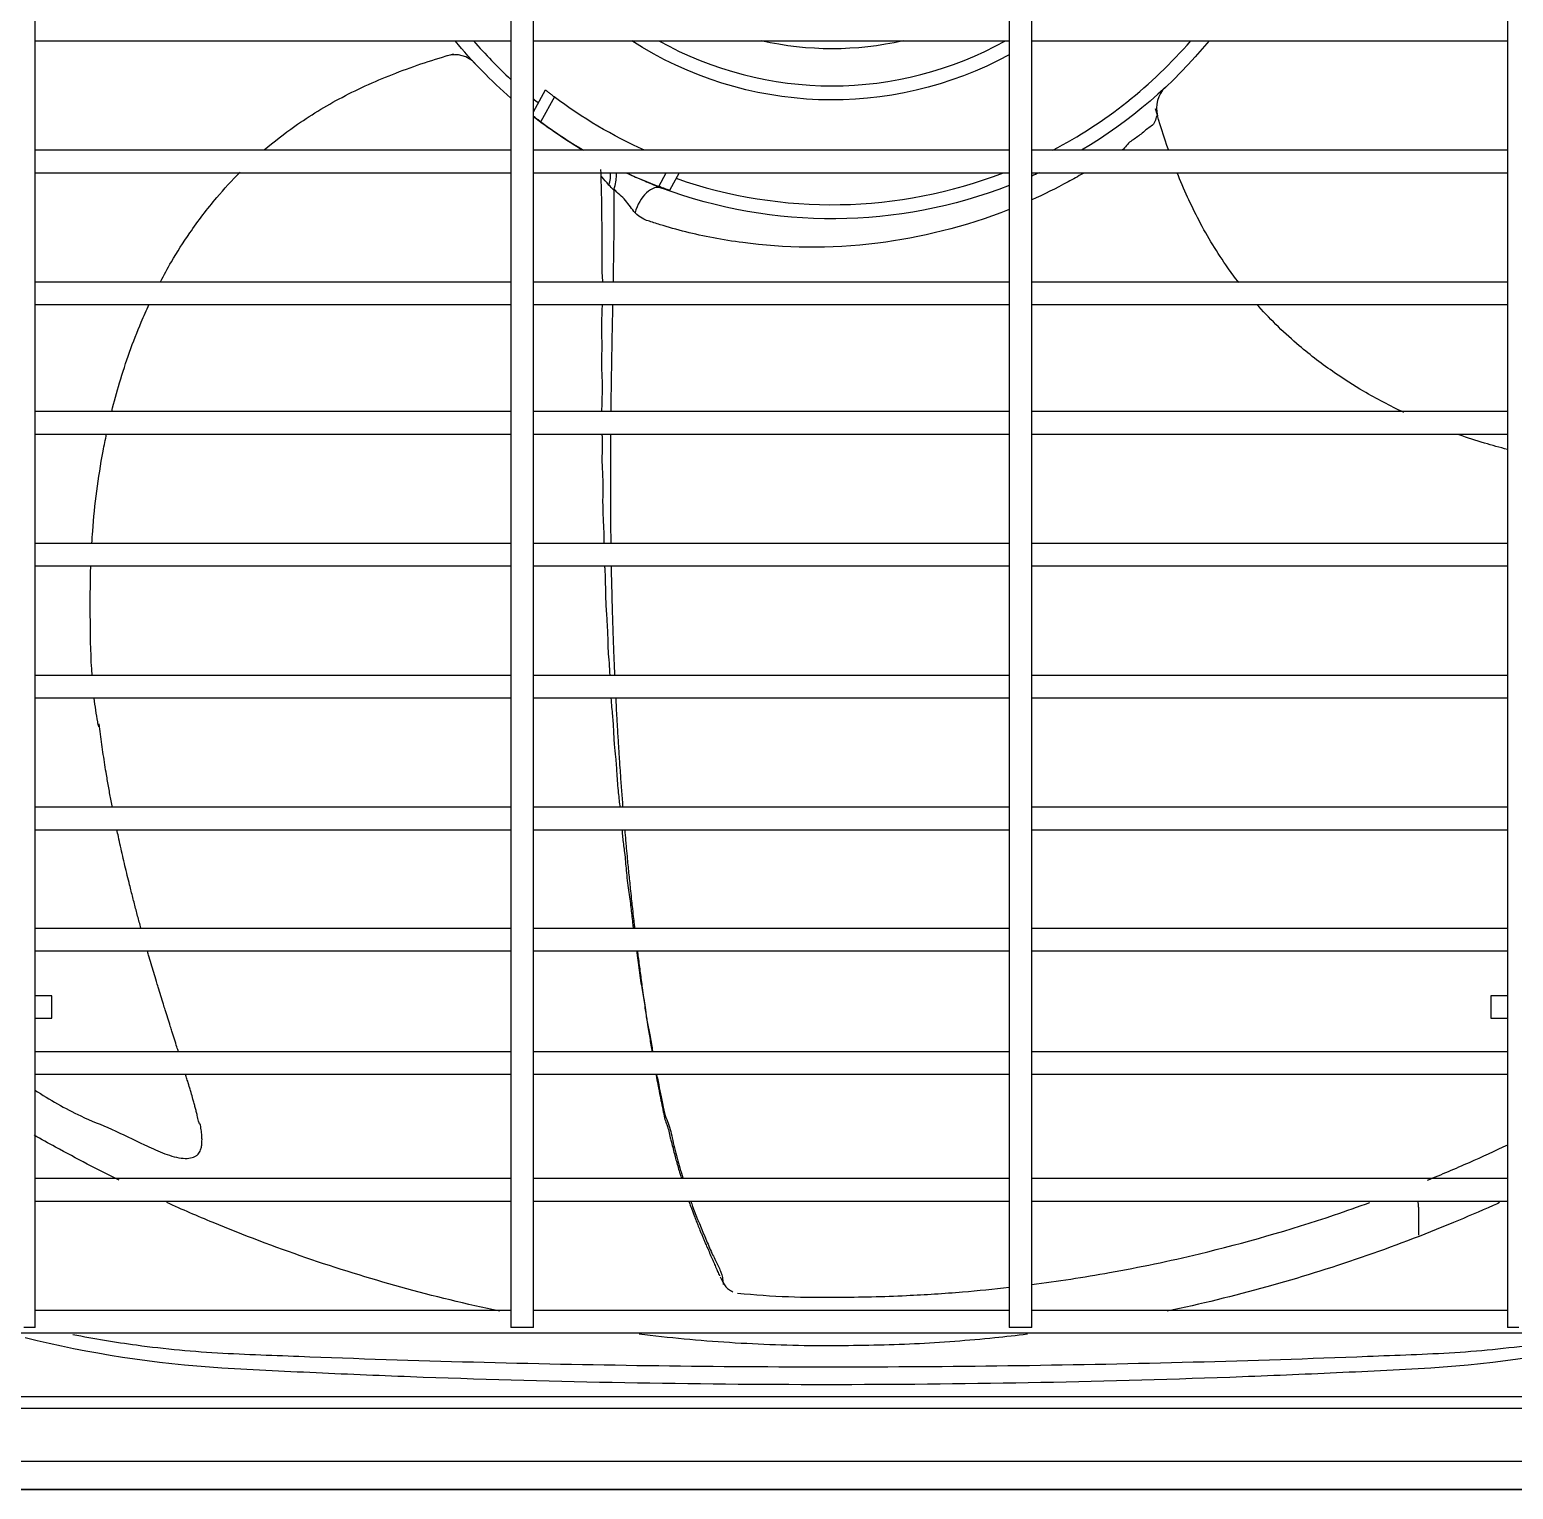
# Model space of a CAD drawing. Extents: x 58467 to 79089, y -33726 to -17391.
# Drawn here: x 72355.18 to 72381.62, y -19215.78 to -19189.78 of the extents above; entities that cross this region are included whole.
import ezdxf

# ---------------------------------------------------------------- set-up
doc = ezdxf.new("R2010")
doc.units = 0
doc.header["$LTSCALE"] = 100

# ---------------------------------------------------------------- blocks, each defined once
blk = doc.blocks.new('ZSGT')
at = {"color": 3}
for p, q in [((40415.391, -24624.037, -3.539), (40415.391, -24505.674, -3.539)), ((40423.869, -24505.674, -3.539), (40423.869, -24624.037, -3.539)), ((40424.269, -24624.037, -3.539), (40424.269, -24505.674, -3.539)), ((40432.748, -24505.674, -3.539), (40432.748, -24624.037, -3.539)), ((40433.148, -24624.037, -3.539), (40433.148, -24505.674, -3.539)), ((40441.627, -24505.674, -3.539), (40441.627, -24624.037, -3.539)), ((40415.391, -24601.117, -3.539), (40423.87, -24601.117, -3.539)), ((40424.27, -24601.117, -3.539), (40432.748, -24601.117, -3.539)), ((40433.148, -24601.117, -3.539), (40441.626, -24601.117, -3.539)), ((40423.233, -24601.523, -3.539), (40423.215, -24601.504, -3.539)), ((40424.269, -24602.38, -3.539), (40424.483, -24601.99, -3.539)), ((40435.519, -24601.955, -3.539), (40435.508, -24601.965, -3.539)), ((40424.643, -24602.114, -3.539), (40424.4, -24602.557, -3.539)), ((40423.87, -24603.066, -3.539), (40415.391, -24603.066, -3.539)), ((40432.748, -24603.066, -3.539), (40424.27, -24603.066, -3.539)), ((40441.626, -24603.066, -3.539), (40433.148, -24603.066, -3.539)), ((40415.391, -24603.466, -3.539), (40423.87, -24603.466, -3.539)), ((40424.27, -24603.466, -3.539), (40432.748, -24603.466, -3.539)), ((40426.504, -24603.712, -3.539), (40426.638, -24603.466, -3.539)), ((40426.867, -24603.466, -3.539), (40426.694, -24603.781, -3.539)), ((40433.148, -24603.466, -3.539), (40441.626, -24603.466, -3.539)), ((40423.87, -24605.416, -3.539), (40415.391, -24605.416, -3.539)), ((40432.748, -24605.416, -3.539), (40424.27, -24605.416, -3.539)), ((40427.594, -24605.412, -3.539), (40427.593, -24605.416, -3.539)), ((40427.594, -24605.412, -3.539), (40427.593, -24605.416, -3.539)), ((40441.626, -24605.416, -3.539), (40433.148, -24605.416, -3.539)), ((40415.391, -24605.816, -3.539), (40423.87, -24605.816, -3.539)), ((40424.27, -24605.816, -3.539), (40432.748, -24605.816, -3.539)), ((40433.148, -24605.816, -3.539), (40441.626, -24605.816, -3.539)), ((40423.87, -24607.723, -3.539), (40415.391, -24607.723, -3.539)), ((40432.748, -24607.723, -3.539), (40424.27, -24607.723, -3.539)), ((40441.626, -24607.723, -3.539), (40433.148, -24607.723, -3.539)), ((40415.391, -24608.123, -3.539), (40423.87, -24608.123, -3.539)), ((40424.27, -24608.123, -3.539), (40432.748, -24608.123, -3.539)), ((40433.148, -24608.123, -3.539), (40441.626, -24608.123, -3.539)), ((40423.87, -24610.072, -3.539), (40415.391, -24610.072, -3.539)), ((40432.748, -24610.072, -3.539), (40424.27, -24610.072, -3.539)), ((40441.626, -24610.072, -3.539), (40433.148, -24610.072, -3.539)), ((40415.391, -24610.472, -3.539), (40423.87, -24610.472, -3.539)), ((40424.27, -24610.472, -3.539), (40432.748, -24610.472, -3.539)), ((40433.148, -24610.472, -3.539), (40441.626, -24610.472, -3.539)), ((40423.87, -24612.422, -3.539), (40415.391, -24612.422, -3.539)), ((40432.748, -24612.422, -3.539), (40424.27, -24612.422, -3.539)), ((40441.626, -24612.422, -3.539), (40433.148, -24612.422, -3.539)), ((40415.391, -24612.822, -3.539), (40423.87, -24612.822, -3.539)), ((40424.27, -24612.822, -3.539), (40432.748, -24612.822, -3.539)), ((40433.148, -24612.822, -3.539), (40441.626, -24612.822, -3.539)), ((40423.87, -24614.772, -3.539), (40415.391, -24614.772, -3.539)), ((40432.748, -24614.772, -3.539), (40424.27, -24614.772, -3.539)), ((40441.626, -24614.772, -3.539), (40433.148, -24614.772, -3.539)), ((40415.391, -24615.171, -3.539), (40423.87, -24615.171, -3.539)), ((40424.27, -24615.171, -3.539), (40432.748, -24615.171, -3.539)), ((40433.148, -24615.171, -3.539), (40441.626, -24615.171, -3.539)), ((40423.87, -24616.928, -3.539), (40415.391, -24616.928, -3.539)), ((40432.748, -24616.928, -3.539), (40424.27, -24616.928, -3.539)), ((40441.626, -24616.928, -3.539), (40433.148, -24616.928, -3.539)), ((40415.391, -24617.328, -3.539), (40423.87, -24617.328, -3.539)), ((40424.27, -24617.328, -3.539), (40432.748, -24617.328, -3.539)), ((40433.148, -24617.328, -3.539), (40441.626, -24617.328, -3.539)), ((40415.691, -24618.128, -3.539), (40415.391, -24618.128, -3.539)), ((40415.691, -24618.528, -3.539), (40415.691, -24618.128, -3.539)), ((40441.627, -24618.128, -3.539), (40441.327, -24618.128, -3.539)), ((40415.391, -24618.528, -3.539), (40415.691, -24618.528, -3.539)), ((40441.327, -24618.528, -3.539), (40441.627, -24618.528, -3.539)), ((40423.87, -24619.128, -3.539), (40415.391, -24619.128, -3.539)), ((40432.748, -24619.128, -3.539), (40424.27, -24619.128, -3.539)), ((40441.626, -24619.128, -3.539), (40433.148, -24619.128, -3.539)), ((40415.391, -24619.528, -3.539), (40423.87, -24619.528, -3.539)), ((40424.27, -24619.528, -3.539), (40432.748, -24619.528, -3.539)), ((40433.148, -24619.528, -3.539), (40441.626, -24619.528, -3.539)), ((40423.87, -24621.387, -3.539), (40415.391, -24621.387, -3.539)), ((40432.748, -24621.387, -3.539), (40424.269, -24621.387, -3.539)), ((40441.627, -24621.387, -3.539), (40433.147, -24621.387, -3.539)), ((40415.391, -24621.787, -3.539), (40423.87, -24621.787, -3.539)), ((40424.269, -24621.787, -3.539), (40432.748, -24621.787, -3.539)), ((40433.147, -24621.787, -3.539), (40441.627, -24621.787, -3.539)), ((40440.041, -24621.893, -3.539), (40440.041, -24622.392, -3.539)), ((40423.87, -24623.736, -3.539), (40415.391, -24623.736, -3.539)), ((40432.748, -24623.736, -3.539), (40424.269, -24623.736, -3.539)), ((40441.627, -24623.736, -3.539), (40433.147, -24623.736, -3.539)), ((40405.812, -24624.136, -3.539), (40451.205, -24624.136, -3.539)), ((40415.391, -24624.037, -3.539), (40415.191, -24624.037, -3.539)), ((40424.069, -24624.037, -3.539), (40423.869, -24624.037, -3.539)), ((40424.269, -24624.037, -3.539), (40424.069, -24624.037, -3.539)), ((40432.948, -24624.037, -3.539), (40432.748, -24624.037, -3.539)), ((40433.148, -24624.037, -3.539), (40432.948, -24624.037, -3.539)), ((40441.827, -24624.037, -3.539), (40441.627, -24624.037, -3.539)), ((40404.069, -24625.27, -3.539), (40452.884, -24625.27, -3.539)), ((40453.036, -24625.482, -3.539), (40403.981, -24625.482, -3.539)), ((40391.42, -24626.422, -3.539), (40459.472, -24626.422, -3.539)), ((40459.472, -24626.922, -3.539), (40391.42, -24626.922, -3.539)), ((40391.467, -24626.922, -3.539), (40459.472, -24626.922, -3.539)), ((40391.467, -24626.922, -3.539), (40459.472, -24626.922, -3.539))]:
    blk.add_line(p, q, dxfattribs=at)
at = {"color": 3, "extrusion": (0, 0, -1)}
for radius, start, end in [(8.699, 311.1398, 320.5364), (6.582, 241.3463, 302.8556), (5.671, 257.13, 282.8588), (8.699, 219.4651, 239.2876), (8.191, 294.0687, 307.1733), (8.699, 300.7139, 307.7283), (8.699, 244.9195, 245.8727), (8.699, 248.7281, 290.4357)]:
    blk.add_arc((-40429.592, -24595.588, 3.539), radius, start, end, dxfattribs=at)
at = {"color": 3}
for centre, radius, start, end in [((40429.592, -24595.588, -3.539), 8.449, 220.8737, 227.3624), ((40429.592, -24595.588, -3.539), 6.332, 240.8231, 299.1769), ((40429.592, -24595.588, -3.539), 8.449, 297.7268, 319.1255), ((40429.592, -24595.588, -3.539), 8.449, 230.9474, 231.7132), ((40429.592, -24595.588, -3.539), 8.691, 233.3149, 239.3716), ((40429.592, -24595.588, -3.539), 8.691, 245.0266, 249.1851), ((40429.592, -24595.588, -3.539), 8.449, 250.7868, 291.1705), ((40439.541, -24621.893, -3.539), 0.5, 0, 12.3062)]:
    blk.add_arc(centre, radius, start, end, dxfattribs=at)
at = {"color": 3, "extrusion": (-5.64183e-06, 6.04419e-06, 1)}
blk.add_arc((40422.869, -24601.865, -3.914), 0.5, 43.0877, 106.4734, dxfattribs=at)
at = {"color": 3, "extrusion": (-5.39034e-06, -5.03151e-06, 1)}
blk.add_arc((40435.87, -24602.311, -3.635), 0.5, 133.0877, 196.4677, dxfattribs=at)
at = {"color": 3}
for centre, major_axis, ratio, start_param, end_param in [((40425.321, -24603.734, -3.539), (-0.232, -0.443), 0.512974, 1.938544, 2.458256), ((40426.381, -24604.207, -3.539), (0.175, 0.468), 0.588101, 0, 1.726902)]:
    blk.add_ellipse(centre, major_axis=major_axis, ratio=ratio, start_param=start_param, end_param=end_param, dxfattribs=at)
for points, knots in [([(40419.475, -24603.06, -3.539), (40419.649, -24602.911, -3.539), (40420.09, -24602.569, -3.539), (40420.868, -24602.096, -3.539), (40421.823, -24601.672, -3.539), (40422.499, -24601.446, -3.539), (40422.85, -24601.349, -3.539)], [0, 0, 0, 0, 0.182173, 0.442327, 0.718068, 1, 1, 1, 1]), ([(40424.483, -24601.99, -3.539), (40424.483, -24601.99, -3.539), (40424.486, -24601.992, -3.539), (40424.498, -24602.001, -3.539), (40424.507, -24602.008, -3.539), (40424.528, -24602.025, -3.539), (40424.542, -24602.036, -3.539), (40424.572, -24602.059, -3.539), (40424.589, -24602.072, -3.539), (40424.618, -24602.095, -3.539), (40424.631, -24602.105, -3.539), (40424.643, -24602.114, -3.539)], [0, 0, 0, 0, 0.211356, 0.211356, 0.422617, 0.422617, 0.635365, 0.635365, 0.851032, 0.851032, 1, 1, 1, 1]), ([(40424.4, -24602.557, -3.539), (40424.382, -24602.544, -3.539), (40424.363, -24602.53, -3.539), (40424.329, -24602.504, -3.539), (40424.313, -24602.491, -3.539), (40424.287, -24602.472, -3.539), (40424.277, -24602.464, -3.539), (40424.268, -24602.457, -3.539)], [0, 0, 0, 0, 0.355398, 0.355398, 0.710856, 0.710856, 1, 1, 1, 1]), ([(40435.384, -24602.447, -3.539), (40435.381, -24602.447, -3.539), (40435.378, -24602.451, -3.539), (40435.37, -24602.471, -3.539), (40435.366, -24602.487, -3.539), (40435.351, -24602.537, -3.539), (40435.339, -24602.572, -3.539), (40435.296, -24602.632, -3.539), (40435.263, -24602.646, -3.539), (40435.207, -24602.684, -3.539), (40435.181, -24602.705, -3.539), (40435.105, -24602.774, -3.539), (40435.05, -24602.815, -3.539), (40434.967, -24602.872, -3.539), (40434.938, -24602.888, -3.539), (40434.885, -24602.928, -3.539), (40434.862, -24602.954, -3.539), (40434.815, -24603.011, -3.539), (40434.789, -24603.039, -3.539), (40434.762, -24603.065, -3.539)], [0, 0, 0, 0, 0.041274, 0.041274, 0.097669, 0.097669, 0.210461, 0.210461, 0.323252, 0.323252, 0.436043, 0.436043, 0.661626, 0.661626, 0.774417, 0.774417, 0.887208, 0.887208, 1, 1, 1, 1]), ([(40425.466, -24603.409, -3.539), (40425.473, -24603.604, -3.539), (40425.484, -24604.001, -3.539), (40425.487, -24604.423, -3.539), (40425.488, -24604.708, -3.539), (40425.487, -24604.831, -3.539), (40425.489, -24604.962, -3.539), (40425.486, -24605.071, -3.539), (40425.487, -24605.172, -3.539), (40425.492, -24605.288, -3.539), (40425.498, -24605.366, -3.539), (40425.501, -24605.418, -3.539)], [0, 0, 0, 0, 0.286213, 0.579725, 0.615099, 0.700692, 0.766378, 0.829652, 0.869632, 0.911891, 1, 1, 1, 1]), ([(40417.624, -24605.409, -3.539), (40417.687, -24605.289, -3.539), (40417.851, -24604.994, -3.539), (40418.174, -24604.486, -3.539), (40418.582, -24603.949, -3.539), (40418.901, -24603.602, -3.539), (40419.047, -24603.456, -3.539)], [0, 0, 0, 0, 0.167806, 0.420315, 0.746772, 1, 1, 1, 1]), ([(40425.616, -24603.686, -3.539), (40425.57, -24603.635, -3.539), (40425.525, -24603.584, -3.539), (40425.482, -24603.528, -3.539), (40425.472, -24603.518, -3.539), (40425.47, -24603.521, -3.539)], [0, 0, 0, 0, 0.677972, 0.677972, 1, 1, 1, 1]), ([(40425.706, -24603.762, -3.539), (40425.735, -24603.672, -3.539), (40425.75, -24603.586, -3.539), (40425.75, -24603.497, -3.539), (40425.749, -24603.479, -3.539), (40425.747, -24603.463, -3.539)], [0, 0, 0, 0, 0.78393, 0.78393, 1, 1, 1, 1]), ([(40425.92, -24603.467, -3.539), (40425.966, -24603.488, -3.539), (40426.012, -24603.508, -3.539), (40426.145, -24603.567, -3.539), (40426.231, -24603.605, -3.539), (40426.397, -24603.676, -3.539), (40426.476, -24603.71, -3.539), (40426.555, -24603.739, -3.539)], [0, 0, 0, 0, 0.218967, 0.218967, 0.624953, 0.624953, 1, 1, 1, 1]), ([(40434.063, -24603.479, -3.539), (40433.974, -24603.532, -3.539), (40433.884, -24603.581, -3.539), (40433.58, -24603.747, -3.539), (40433.364, -24603.854, -3.539), (40433.149, -24603.951, -3.539)], [0, 0, 0, 0, 0.29522, 0.29522, 1, 1, 1, 1]), ([(40436.836, -24605.424, -3.539), (40436.77, -24605.338, -3.539), (40436.511, -24604.986, -3.539), (40436.121, -24604.346, -3.539), (40435.855, -24603.759, -3.539), (40435.739, -24603.469, -3.539)], [0, 0, 0, 0, 0.146134, 0.586198, 1, 1, 1, 1]), ([(40425.703, -24603.776, -3.539), (40425.703, -24603.776, -3.539), (40425.703, -24603.776, -3.539), (40425.672, -24603.747, -3.539), (40425.643, -24603.717, -3.539), (40425.616, -24603.686, -3.539)], [0, 0, 0, 0, 0.000046, 0.000046, 1, 1, 1, 1]), ([(40425.703, -24603.776, -3.539), (40425.704, -24603.792, -3.539), (40425.703, -24603.833, -3.539), (40425.704, -24603.917, -3.539), (40425.704, -24604.009, -3.539), (40425.704, -24604.103, -3.539), (40425.704, -24604.187, -3.539), (40425.704, -24604.269, -3.539), (40425.703, -24604.364, -3.539), (40425.703, -24604.464, -3.539), (40425.701, -24604.576, -3.539), (40425.7, -24604.675, -3.539), (40425.699, -24604.781, -3.539), (40425.697, -24604.881, -3.539), (40425.695, -24604.982, -3.539), (40425.694, -24605.097, -3.539), (40425.692, -24605.199, -3.539), (40425.69, -24605.311, -3.539), (40425.689, -24605.38, -3.539), (40425.688, -24605.419, -3.539)], [0, 0, 0, 0, 0.032149, 0.083522, 0.160582, 0.211955, 0.263329, 0.314702, 0.366075, 0.443135, 0.494509, 0.571569, 0.622942, 0.674316, 0.751376, 0.802749, 0.879809, 0.931182, 1, 1, 1, 1]), ([(40426.081, -24604.179, -3.539), (40426.023, -24604.117, -3.539), (40425.973, -24604.034, -3.539), (40425.847, -24603.888, -3.539), (40425.772, -24603.827, -3.539), (40425.706, -24603.762, -3.539)], [0, 0, 0, 0, 0.5, 0.5, 1, 1, 1, 1]), ([(40426.694, -24603.781, -3.539), (40426.694, -24603.781, -3.539), (40426.69, -24603.78, -3.539), (40426.676, -24603.775, -3.539), (40426.666, -24603.771, -3.539), (40426.64, -24603.762, -3.539), (40426.624, -24603.756, -3.539), (40426.588, -24603.743, -3.539), (40426.568, -24603.736, -3.539), (40426.533, -24603.723, -3.539), (40426.518, -24603.717, -3.539), (40426.504, -24603.712, -3.539)], [0, 0, 0, 0, 0.211758, 0.211758, 0.423432, 0.423432, 0.636431, 0.636431, 0.852021, 0.852021, 1, 1, 1, 1]), ([(40432.747, -24604.121, -3.539), (40431.95, -24604.437, -3.539), (40431.156, -24604.628, -3.539), (40429.54, -24604.83, -3.539), (40428.729, -24604.807, -3.539), (40427.641, -24604.665, -3.539), (40427.3, -24604.6, -3.539), (40426.825, -24604.481, -3.539), (40426.672, -24604.438, -3.539), (40426.454, -24604.37, -3.539), (40426.38, -24604.344, -3.539), (40426.278, -24604.315, -3.539), (40426.246, -24604.301, -3.539), (40426.171, -24604.257, -3.539), (40426.126, -24604.227, -3.539), (40426.081, -24604.179, -3.539)], [0, 0, 0, 0, 0.302954, 0.302954, 0.651477, 0.651477, 0.825738, 0.825738, 0.912869, 0.912869, 0.956435, 0.956435, 0.978217, 0.978217, 1, 1, 1, 1]), ([(40416.758, -24607.719, -3.539), (40416.8, -24607.549, -3.539), (40416.947, -24607.01, -3.539), (40417.173, -24606.373, -3.539), (40417.377, -24605.915, -3.539), (40417.426, -24605.81, -3.539)], [0, 0, 0, 0, 0.261577, 0.828831, 1, 1, 1, 1]), ([(40425.495, -24605.816, -3.539), (40425.491, -24605.905, -3.539), (40425.479, -24606.19, -3.539), (40425.49, -24606.493, -3.539), (40425.485, -24606.74, -3.539), (40425.482, -24606.865, -3.539), (40425.484, -24607.048, -3.539), (40425.502, -24607.244, -3.539), (40425.489, -24607.511, -3.539), (40425.485, -24607.658, -3.539), (40425.485, -24607.724, -3.539)], [0, 0, 0, 0, 0.131646, 0.410876, 0.520141, 0.562705, 0.601468, 0.78581, 0.899724, 1, 1, 1, 1]), ([(40425.68, -24605.815, -3.539), (40425.68, -24605.84, -3.539), (40425.679, -24605.911, -3.539), (40425.677, -24606.016, -3.539), (40425.674, -24606.142, -3.539), (40425.671, -24606.268, -3.539), (40425.669, -24606.393, -3.539), (40425.667, -24606.518, -3.539), (40425.665, -24606.642, -3.539), (40425.662, -24606.767, -3.539), (40425.66, -24606.892, -3.539), (40425.658, -24607.018, -3.539), (40425.656, -24607.144, -3.539), (40425.654, -24607.288, -3.539), (40425.652, -24607.417, -3.539), (40425.65, -24607.565, -3.539), (40425.649, -24607.656, -3.539), (40425.648, -24607.715, -3.539), (40425.648, -24607.723, -3.539)], [0, 0, 0, 0, 0.040051, 0.114821, 0.164667, 0.239437, 0.314206, 0.364053, 0.438822, 0.513592, 0.563438, 0.638207, 0.712977, 0.762823, 0.862516, 0.912362, 0.987132, 1, 1, 1, 1]), ([(40439.779, -24607.738, -3.539), (40439.534, -24607.623, -3.539), (40439.114, -24607.402, -3.539), (40438.49, -24607.006, -3.539), (40437.852, -24606.52, -3.539), (40437.408, -24606.091, -3.539), (40437.173, -24605.829, -3.539), (40437.163, -24605.818, -3.539)], [0, 0, 0, 0, 0.250799, 0.438254, 0.680606, 0.985878, 1, 1, 1, 1]), ([(40416.404, -24610.072, -3.539), (40416.408, -24609.999, -3.539), (40416.444, -24609.449, -3.539), (40416.529, -24608.796, -3.539), (40416.644, -24608.222, -3.539), (40416.666, -24608.12, -3.539)], [0, 0, 0, 0, 0.111828, 0.842309, 1, 1, 1, 1]), ([(40425.492, -24608.127, -3.539), (40425.492, -24608.151, -3.539), (40425.495, -24608.276, -3.539), (40425.493, -24608.412, -3.539), (40425.491, -24608.574, -3.539), (40425.491, -24608.657, -3.539), (40425.501, -24608.81, -3.539), (40425.509, -24608.988, -3.539), (40425.504, -24609.205, -3.539), (40425.503, -24609.458, -3.539), (40425.518, -24609.745, -3.539), (40425.526, -24609.946, -3.539), (40425.527, -24610.06, -3.539), (40425.527, -24610.071, -3.539)], [0, 0, 0, 0, 0.038603, 0.211293, 0.242009, 0.269654, 0.324997, 0.458672, 0.537504, 0.623223, 0.806489, 0.981461, 1, 1, 1, 1]), ([(40425.644, -24608.12, -3.539), (40425.644, -24608.127, -3.539), (40425.644, -24608.166, -3.539), (40425.643, -24608.253, -3.539), (40425.642, -24608.383, -3.539), (40425.642, -24608.529, -3.539), (40425.641, -24608.675, -3.539), (40425.641, -24608.822, -3.539), (40425.641, -24608.97, -3.539), (40425.641, -24609.103, -3.539), (40425.642, -24609.254, -3.539), (40425.642, -24609.39, -3.539), (40425.643, -24609.558, -3.539), (40425.644, -24609.691, -3.539), (40425.646, -24609.855, -3.539), (40425.647, -24609.97, -3.539), (40425.648, -24610.053, -3.539), (40425.648, -24610.07, -3.539)], [0, 0, 0, 0, 0.010487, 0.061193, 0.137252, 0.213312, 0.289371, 0.365431, 0.44149, 0.517549, 0.568256, 0.669668, 0.720374, 0.821787, 0.872493, 0.973906, 1, 1, 1, 1]), ([(40441.624, -24608.397, -3.539), (40441.487, -24608.362, -3.539), (40441.197, -24608.282, -3.539), (40440.911, -24608.189, -3.539), (40440.761, -24608.137, -3.539)], [0, 0, 0, 0, 0.471851, 1, 1, 1, 1]), ([(40416.408, -24612.427, -3.539), (40416.386, -24612.109, -3.539), (40416.373, -24611.455, -3.539), (40416.375, -24610.803, -3.539), (40416.386, -24610.472, -3.539)], [0, 0, 0, 0, 0.49152, 1, 1, 1, 1]), ([(40425.538, -24610.473, -3.539), (40425.539, -24610.485, -3.539), (40425.547, -24610.592, -3.539), (40425.551, -24610.759, -3.539), (40425.553, -24610.98, -3.539), (40425.562, -24611.219, -3.539), (40425.582, -24611.472, -3.539), (40425.593, -24611.686, -3.539), (40425.596, -24611.859, -3.539), (40425.599, -24612.017, -3.539), (40425.619, -24612.201, -3.539), (40425.627, -24612.348, -3.539), (40425.63, -24612.422, -3.539)], [0, 0, 0, 0, 0.018343, 0.157453, 0.238031, 0.324289, 0.506652, 0.672833, 0.73751, 0.790122, 0.895489, 1, 1, 1, 1]), ([(40425.655, -24610.475, -3.539), (40425.656, -24610.52, -3.539), (40425.657, -24610.599, -3.539), (40425.66, -24610.745, -3.539), (40425.664, -24610.881, -3.539), (40425.668, -24611.05, -3.539), (40425.672, -24611.202, -3.539), (40425.677, -24611.367, -3.539), (40425.681, -24611.515, -3.539), (40425.686, -24611.662, -3.539), (40425.692, -24611.826, -3.539), (40425.697, -24611.973, -3.539), (40425.704, -24612.137, -3.539), (40425.71, -24612.275, -3.539), (40425.714, -24612.382, -3.539), (40425.716, -24612.421, -3.539)], [0, 0, 0, 0, 0.070528, 0.121604, 0.223755, 0.274831, 0.376982, 0.453596, 0.530209, 0.606823, 0.683436, 0.785588, 0.836663, 0.938815, 1, 1, 1, 1]), ([(40416.525, -24613.339, -3.539), (40416.52, -24613.31, -3.539), (40416.487, -24613.14, -3.539), (40416.462, -24612.969, -3.539), (40416.445, -24612.827, -3.539)], [0, 0, 0, 0, 0.174109, 1, 1, 1, 1]), ([(40425.65, -24612.822, -3.539), (40425.65, -24612.823, -3.539), (40425.659, -24612.939, -3.539), (40425.679, -24613.137, -3.539), (40425.695, -24613.35, -3.539), (40425.702, -24613.524, -3.539), (40425.71, -24613.687, -3.539), (40425.738, -24613.898, -3.539), (40425.752, -24614.13, -3.539), (40425.766, -24614.348, -3.539), (40425.786, -24614.558, -3.539), (40425.802, -24614.692, -3.539), (40425.812, -24614.774, -3.539)], [0, 0, 0, 0, 0.001003, 0.175577, 0.336729, 0.400183, 0.452324, 0.558124, 0.692378, 0.769859, 0.852982, 1, 1, 1, 1]), ([(40425.736, -24612.832, -3.539), (40425.737, -24612.856, -3.539), (40425.742, -24612.944, -3.539), (40425.748, -24613.065, -3.539), (40425.757, -24613.227, -3.539), (40425.765, -24613.371, -3.539), (40425.775, -24613.533, -3.539), (40425.785, -24613.694, -3.539), (40425.794, -24613.839, -3.539), (40425.805, -24614.001, -3.539), (40425.815, -24614.148, -3.539), (40425.827, -24614.312, -3.539), (40425.838, -24614.459, -3.539), (40425.849, -24614.604, -3.539), (40425.857, -24614.706, -3.539), (40425.861, -24614.76, -3.539), (40425.862, -24614.766, -3.539)], [0, 0, 0, 0, 0.035053, 0.135553, 0.185802, 0.286301, 0.361675, 0.43705, 0.537549, 0.587798, 0.688297, 0.763672, 0.839046, 0.91442, 0.989795, 1, 1, 1, 1]), ([(40416.77, -24614.775, -3.539), (40416.77, -24614.774, -3.539), (40416.755, -24614.697, -3.539), (40416.733, -24614.58, -3.539), (40416.697, -24614.386, -3.539), (40416.667, -24614.21, -3.539), (40416.635, -24614.013, -3.539), (40416.607, -24613.833, -3.539), (40416.58, -24613.651, -3.539), (40416.555, -24613.469, -3.539), (40416.54, -24613.348, -3.539), (40416.532, -24613.287, -3.539)], [0, 0, 0, 0, 0.000398, 0.160308, 0.240263, 0.400174, 0.520106, 0.640039, 0.759972, 0.879905, 1, 1, 1, 1]), ([(40417.28, -24616.929, -3.539), (40417.279, -24616.927, -3.539), (40417.269, -24616.89, -3.539), (40417.239, -24616.781, -3.539), (40417.2, -24616.636, -3.539), (40417.152, -24616.453, -3.539), (40417.114, -24616.306, -3.539), (40417.072, -24616.137, -3.539), (40417.034, -24615.986, -3.539), (40416.993, -24615.814, -3.539), (40416.953, -24615.64, -3.539), (40416.913, -24615.467, -3.539), (40416.88, -24615.312, -3.539), (40416.859, -24615.215, -3.539), (40416.851, -24615.176, -3.539)], [0, 0, 0, 0, 0.002684, 0.066908, 0.195355, 0.259579, 0.388026, 0.45225, 0.548585, 0.64492, 0.741256, 0.837591, 0.933927, 1, 1, 1, 1]), ([(40425.847, -24615.17, -3.539), (40425.848, -24615.185, -3.539), (40425.852, -24615.238, -3.539), (40425.865, -24615.38, -3.539), (40425.9, -24615.598, -3.539), (40425.919, -24615.853, -3.539), (40425.942, -24616.081, -3.539), (40425.973, -24616.31, -3.539), (40426.006, -24616.538, -3.539), (40426.028, -24616.755, -3.539), (40426.044, -24616.896, -3.539), (40426.048, -24616.928, -3.539)], [0, 0, 0, 0, 0.026625, 0.086224, 0.216151, 0.379674, 0.473035, 0.573734, 0.780901, 0.950937, 1, 1, 1, 1]), ([(40425.896, -24615.17, -3.539), (40425.897, -24615.186, -3.539), (40425.904, -24615.266, -3.539), (40425.914, -24615.376, -3.539), (40425.928, -24615.533, -3.539), (40425.941, -24615.675, -3.539), (40425.956, -24615.834, -3.539), (40425.971, -24615.977, -3.539), (40425.985, -24616.119, -3.539), (40426.001, -24616.275, -3.539), (40426.016, -24616.413, -3.539), (40426.032, -24616.566, -3.539), (40426.048, -24616.703, -3.539), (40426.063, -24616.834, -3.539), (40426.071, -24616.904, -3.539), (40426.074, -24616.928, -3.539)], [0, 0, 0, 0, 0.028017, 0.134196, 0.187285, 0.293464, 0.373098, 0.452732, 0.532366, 0.612, 0.718179, 0.771268, 0.877447, 0.957081, 1, 1, 1, 1]), ([(40417.948, -24619.129, -3.539), (40417.938, -24619.1, -3.539), (40417.914, -24619.025, -3.539), (40417.876, -24618.903, -3.539), (40417.836, -24618.777, -3.539), (40417.797, -24618.654, -3.539), (40417.756, -24618.526, -3.539), (40417.715, -24618.396, -3.539), (40417.674, -24618.264, -3.539), (40417.632, -24618.129, -3.539), (40417.59, -24617.993, -3.539), (40417.549, -24617.855, -3.539), (40417.507, -24617.717, -3.539), (40417.46, -24617.56, -3.539), (40417.422, -24617.431, -3.539), (40417.4, -24617.354, -3.539), (40417.393, -24617.329, -3.539)], [0, 0, 0, 0, 0.053389, 0.135929, 0.218468, 0.273495, 0.356035, 0.438575, 0.493601, 0.576141, 0.658681, 0.713708, 0.796247, 0.878787, 0.961327, 1, 1, 1, 1]), ([(40426.11, -24617.327, -3.539), (40426.111, -24617.34, -3.539), (40426.121, -24617.41, -3.539), (40426.135, -24617.544, -3.539), (40426.167, -24617.794, -3.539), (40426.214, -24618.058, -3.539), (40426.249, -24618.281, -3.539), (40426.274, -24618.466, -3.539), (40426.301, -24618.634, -3.539), (40426.348, -24618.836, -3.539), (40426.376, -24619.012, -3.539), (40426.392, -24619.116, -3.539), (40426.394, -24619.127, -3.539)], [0, 0, 0, 0, 0.0204, 0.107202, 0.200873, 0.403072, 0.589254, 0.661717, 0.721758, 0.842147, 0.982778, 1, 1, 1, 1]), ([(40426.122, -24617.326, -3.539), (40426.127, -24617.366, -3.539), (40426.138, -24617.451, -3.539), (40426.155, -24617.583, -3.539), (40426.173, -24617.719, -3.539), (40426.191, -24617.854, -3.539), (40426.211, -24618.002, -3.539), (40426.23, -24618.134, -3.539), (40426.251, -24618.279, -3.539), (40426.268, -24618.396, -3.539), (40426.289, -24618.54, -3.539), (40426.309, -24618.67, -3.539), (40426.332, -24618.813, -3.539), (40426.353, -24618.942, -3.539), (40426.37, -24619.047, -3.539), (40426.38, -24619.109, -3.539), (40426.384, -24619.127, -3.539)], [0, 0, 0, 0, 0.063846, 0.137211, 0.210576, 0.283941, 0.357305, 0.455125, 0.504035, 0.601855, 0.650765, 0.748585, 0.821949, 0.895314, 0.968679, 1, 1, 1, 1]), ([(40441.327, -24618.128, -3.539), (40441.327, -24618.128, -3.539), (40441.327, -24618.13, -3.539), (40441.327, -24618.139, -3.539), (40441.327, -24618.148, -3.539), (40441.327, -24618.172, -3.539), (40441.327, -24618.187, -3.539), (40441.327, -24618.223, -3.539), (40441.327, -24618.243, -3.539), (40441.327, -24618.285, -3.539), (40441.327, -24618.308, -3.539), (40441.327, -24618.353, -3.539), (40441.327, -24618.375, -3.539), (40441.327, -24618.417, -3.539), (40441.327, -24618.437, -3.539), (40441.327, -24618.472, -3.539), (40441.327, -24618.487, -3.539), (40441.327, -24618.511, -3.539), (40441.327, -24618.519, -3.539), (40441.327, -24618.527, -3.539), (40441.327, -24618.528, -3.539), (40441.327, -24618.528, -3.539)], [0, 0, 0, 0, 0.072796, 0.072796, 0.180355, 0.180355, 0.287914, 0.287914, 0.395473, 0.395473, 0.503031, 0.503031, 0.61059, 0.61059, 0.718149, 0.718149, 0.825708, 0.825708, 0.933267, 0.933267, 1, 1, 1, 1]), ([(40418.345, -24620.867, -3.539), (40418.35, -24620.853, -3.539), (40418.355, -24620.827, -3.539), (40418.361, -24620.797, -3.539), (40418.365, -24620.751, -3.539), (40418.366, -24620.715, -3.539), (40418.366, -24620.671, -3.539), (40418.363, -24620.619, -3.539), (40418.359, -24620.574, -3.539), (40418.351, -24620.514, -3.539), (40418.343, -24620.462, -3.539), (40418.332, -24620.399, -3.539), (40418.32, -24620.429, -3.539), (40418.303, -24620.353, -3.539), (40418.285, -24620.274, -3.539), (40418.265, -24620.193, -3.539), (40418.246, -24620.12, -3.539), (40418.226, -24620.046, -3.539), (40418.201, -24619.958, -3.539), (40418.175, -24619.867, -3.539), (40418.144, -24619.761, -3.539), (40418.115, -24619.666, -3.539), (40418.09, -24619.583, -3.539), (40418.077, -24619.542, -3.539), (40418.073, -24619.528, -3.539)], [0, 0, 0, 0, 0.062879, 0.105521, 0.148163, 0.190805, 0.233447, 0.276089, 0.318731, 0.361373, 0.404015, 0.446657, 0.489299, 0.531941, 0.595904, 0.638546, 0.681188, 0.72383, 0.766472, 0.830435, 0.873077, 0.93704, 0.979682, 1, 1, 1, 1]), ([(40426.455, -24619.534, -3.539), (40426.455, -24619.537, -3.539), (40426.466, -24619.595, -3.539), (40426.482, -24619.68, -3.539), (40426.508, -24619.817, -3.539), (40426.529, -24619.926, -3.539), (40426.556, -24620.061, -3.539), (40426.579, -24620.169, -3.539), (40426.604, -24620.289, -3.539), (40426.627, -24620.396, -3.539), (40426.654, -24620.424, -3.539), (40426.681, -24620.543, -3.539), (40426.706, -24620.648, -3.539), (40426.732, -24620.753, -3.539), (40426.759, -24620.857, -3.539), (40426.785, -24620.96, -3.539), (40426.813, -24621.062, -3.539), (40426.841, -24621.162, -3.539), (40426.869, -24621.261, -3.539), (40426.891, -24621.334, -3.539), (40426.903, -24621.373, -3.539), (40426.907, -24621.387, -3.539)], [0, 0, 0, 0, 0.003473, 0.084564, 0.125109, 0.2062, 0.246746, 0.327836, 0.368382, 0.4292, 0.490018, 0.550836, 0.611654, 0.6522, 0.713018, 0.773836, 0.814381, 0.875199, 0.936017, 0.976563, 1, 1, 1, 1]), ([(40426.465, -24619.533, -3.539), (40426.474, -24619.576, -3.539), (40426.515, -24619.77, -3.539), (40426.552, -24619.965, -3.539), (40426.628, -24620.315, -3.539), (40426.692, -24620.429, -3.539), (40426.743, -24620.666, -3.539), (40426.783, -24620.846, -3.539), (40426.83, -24621.028, -3.539), (40426.873, -24621.175, -3.539), (40426.901, -24621.27, -3.539), (40426.92, -24621.332, -3.539), (40426.931, -24621.366, -3.539), (40426.937, -24621.384, -3.539)], [0, 0, 0, 0, 0.069935, 0.324368, 0.375737, 0.555953, 0.632284, 0.714834, 0.803633, 0.897292, 0.950384, 0.973119, 1, 1, 1, 1]), ([(40415.386, -24619.808, -3.539), (40415.653, -24619.979, -3.539), (40416.106, -24620.245, -3.539), (40416.762, -24620.5, -3.539), (40417.244, -24620.742, -3.539), (40417.657, -24620.932, -3.539), (40417.927, -24621.021, -3.539), (40418.13, -24621.03, -3.539), (40418.221, -24621.006, -3.539), (40418.279, -24620.97, -3.539), (40418.322, -24620.925, -3.539), (40418.341, -24620.885, -3.539), (40418.348, -24620.854, -3.539)], [0, 0, 0, 0, 0.285729, 0.472156, 0.665521, 0.767672, 0.867545, 0.908718, 0.944194, 0.959349, 0.972834, 1, 1, 1, 1]), ([(40416.893, -24621.415, -3.539), (40416.51, -24621.227, -3.539), (40416.003, -24620.964, -3.539), (40415.504, -24620.686, -3.539), (40415.378, -24620.615, -3.539)], [0, 0, 0, 0, 0.747188, 1, 1, 1, 1]), ([(40440.201, -24621.414, -3.539), (40440.45, -24621.312, -3.539), (40440.926, -24621.109, -3.539), (40441.402, -24620.891, -3.539), (40441.63, -24620.782, -3.539)], [0, 0, 0, 0, 0.520207, 1, 1, 1, 1]), ([(40423.672, -24623.75, -3.539), (40423.079, -24623.625, -3.539), (40421.344, -24623.203, -3.539), (40419.369, -24622.523, -3.539), (40418.013, -24621.937, -3.539), (40417.74, -24621.814, -3.539)], [0, 0, 0, 0, 0.290837, 0.856482, 1, 1, 1, 1]), ([(40427.039, -24621.787, -3.539), (40427.042, -24621.794, -3.539), (40427.056, -24621.836, -3.539), (40427.08, -24621.901, -3.539), (40427.109, -24621.98, -3.539), (40427.139, -24622.058, -3.539), (40427.168, -24622.134, -3.539), (40427.203, -24622.221, -3.539), (40427.233, -24622.295, -3.539), (40427.262, -24622.367, -3.539), (40427.288, -24622.428, -3.539), (40427.313, -24622.489, -3.539), (40427.342, -24622.557, -3.539), (40427.371, -24622.623, -3.539), (40427.399, -24622.688, -3.539), (40427.421, -24622.74, -3.539), (40427.445, -24622.795, -3.539), (40427.465, -24622.841, -3.539), (40427.489, -24622.895, -3.539), (40427.506, -24622.936, -3.539), (40427.527, -24622.983, -3.539), (40427.545, -24623.025, -3.539), (40427.56, -24623.059, -3.539), (40427.577, -24623.097, -3.539), (40427.584, -24623.112, -3.539), (40427.586, -24623.117, -3.539)], [0, 0, 0, 0, 0.013184, 0.076179, 0.118176, 0.160173, 0.223168, 0.265165, 0.32816, 0.370157, 0.412154, 0.454151, 0.496147, 0.559143, 0.60114, 0.643136, 0.685133, 0.72713, 0.769127, 0.811124, 0.853121, 0.895118, 0.937114, 0.979111, 1, 1, 1, 1]), ([(40427.073, -24621.786, -3.539), (40427.084, -24621.818, -3.539), (40427.171, -24622.056, -3.539), (40427.303, -24622.379, -3.539), (40427.459, -24622.737, -3.539), (40427.548, -24622.915, -3.539), (40427.602, -24623.028, -3.539), (40427.634, -24623.115, -3.539), (40427.642, -24623.207, -3.539), (40427.651, -24623.253, -3.539), (40427.653, -24623.271, -3.539)], [0, 0, 0, 0, 0.054722, 0.413265, 0.565134, 0.700229, 0.769577, 0.820811, 0.901304, 1, 1, 1, 1]), ([(40433.149, -24623.274, -3.539), (40433.611, -24623.214, -3.539), (40434.605, -24623.062, -3.539), (40436.4, -24622.687, -3.539), (40437.948, -24622.243, -3.539), (40438.963, -24621.887, -3.539), (40439.174, -24621.811, -3.539)], [0, 0, 0, 0, 0.230715, 0.496584, 0.895571, 1, 1, 1, 1]), ([(40441.483, -24621.814, -3.539), (40441.445, -24621.832, -3.539), (40441.172, -24621.954, -3.539), (40439.82, -24622.535, -3.539), (40437.887, -24623.201, -3.539), (40436.155, -24623.623, -3.539), (40435.558, -24623.749, -3.539)], [0, 0, 0, 0, 0.02049, 0.143703, 0.707183, 1, 1, 1, 1]), ([(40427.595, -24623.138, -3.539), (40427.612, -24623.169, -3.539), (40427.648, -24623.234, -3.539), (40427.689, -24623.308, -3.539), (40427.744, -24623.357, -3.539), (40427.795, -24623.39, -3.539), (40427.823, -24623.404, -3.539)], [0, 0, 0, 0, 0.181976, 0.413188, 0.708779, 1, 1, 1, 1]), ([(40427.909, -24623.426, -3.539), (40428.212, -24623.456, -3.539), (40428.804, -24623.499, -3.539), (40429.806, -24623.504, -3.539), (40430.839, -24623.48, -3.539), (40431.862, -24623.413, -3.539), (40432.471, -24623.353, -3.539), (40432.748, -24623.322, -3.539)], [0, 0, 0, 0, 0.182857, 0.35926, 0.617017, 0.825344, 1, 1, 1, 1]), ([(40429.492, -24625.058, -3.539), (40427.095, -24625.058, -3.539), (40424.699, -24625.014, -3.539), (40421.706, -24624.905, -3.539), (40421.108, -24624.88, -3.539), (40419.913, -24624.825, -3.539), (40419.315, -24624.798, -3.539), (40417.529, -24624.688, -3.539), (40416.36, -24624.508, -3.539), (40415.214, -24624.222, -3.539)], [0, 0, 0, 0, 0.5, 0.5, 0.625, 0.625, 0.75, 0.75, 1, 1, 1, 1]), ([(40416.067, -24624.162, -3.539), (40416.442, -24624.237, -3.539), (40416.819, -24624.299, -3.539), (40417.707, -24624.419, -3.539), (40418.22, -24624.467, -3.539), (40419.252, -24624.522, -3.539), (40419.77, -24624.539, -3.539), (40421.323, -24624.599, -3.539), (40422.359, -24624.632, -3.539), (40425.467, -24624.711, -3.539), (40427.539, -24624.739, -3.539), (40429.612, -24624.739, -3.539)], [0, 0, 0, 0, 0.085061, 0.085061, 0.199428, 0.199428, 0.313796, 0.313796, 0.54253, 0.54253, 1, 1, 1, 1]), ([(40429.612, -24624.368, -3.539), (40429.337, -24624.366, -3.539), (40428.789, -24624.361, -3.539), (40427.97, -24624.325, -3.539), (40427.158, -24624.267, -3.539), (40426.554, -24624.207, -3.539), (40426.221, -24624.168, -3.539), (40426.155, -24624.16, -3.539)], [0, 0, 0, 0, 0.238005, 0.47449, 0.709453, 0.942891, 1, 1, 1, 1]), ([(40443.771, -24624.222, -3.539), (40442.617, -24624.51, -3.539), (40441.445, -24624.689, -3.539), (40439.661, -24624.799, -3.539), (40439.064, -24624.825, -3.539), (40437.871, -24624.88, -3.539), (40437.274, -24624.905, -3.539), (40434.286, -24625.014, -3.539), (40431.889, -24625.058, -3.539), (40429.492, -24625.058, -3.539)], [0, 0, 0, 0, 0.25, 0.25, 0.375, 0.375, 0.5, 0.5, 1, 1, 1, 1]), ([(40433.07, -24624.16, -3.539), (40432.876, -24624.183, -3.539), (40432.208, -24624.257, -3.539), (40431.056, -24624.347, -3.539), (40430.095, -24624.361, -3.539), (40429.612, -24624.368, -3.539)], [0, 0, 0, 0, 0.16864, 0.581968, 1, 1, 1, 1]), ([(40429.612, -24624.739, -3.539), (40431.685, -24624.739, -3.539), (40433.758, -24624.711, -3.539), (40436.866, -24624.632, -3.539), (40437.902, -24624.599, -3.539), (40439.455, -24624.539, -3.539), (40439.973, -24624.522, -3.539), (40441.006, -24624.467, -3.539), (40441.519, -24624.419, -3.539), (40442.402, -24624.3, -3.539), (40442.774, -24624.238, -3.539), (40443.144, -24624.165, -3.539)], [0, 0, 0, 0, 0.45798, 0.45798, 0.686971, 0.686971, 0.801466, 0.801466, 0.915961, 0.915961, 1, 1, 1, 1])]:
    blk.add_open_spline(points, degree=3, knots=knots, dxfattribs=at)
for points, degree in [([(40423.233, -24601.523, -3.539), (40423.238, -24601.528, -3.539), (40423.211, -24601.499, -3.539)], 2), ([(40435.527, -24601.947, -3.539), (40435.532, -24601.943, -3.539), (40435.503, -24601.969, -3.539)], 2), ([(40435.588, -24603.071, -3.539), (40435.501, -24602.828, -3.539), (40435.423, -24602.581, -3.539), (40435.354, -24602.33, -3.539)], 3), ([(40425.706, -24603.762, -3.539), (40425.704, -24603.766, -3.539), (40425.704, -24603.771, -3.539), (40425.704, -24603.776, -3.539)], 3)]:
    blk.add_open_spline(points, degree=degree, dxfattribs=at)

msp = doc.modelspace()

# ---------------------------------------------------------------- block references
msp.add_blockref('ZSGT', (31939.888, 5411.143))

doc.saveas('drawing.dxf')
